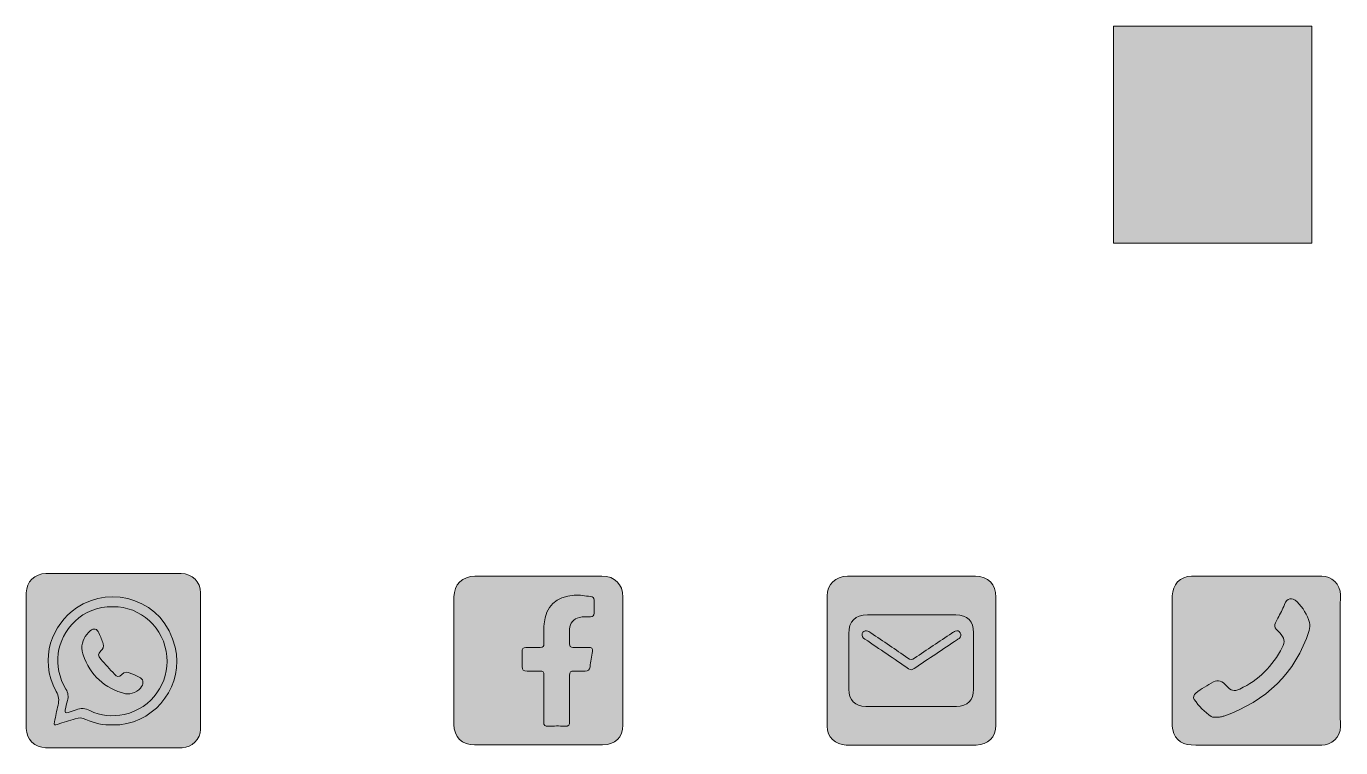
# Model space of a CAD drawing. Header units: inches. Extents: x 51 to 753, y 47 to 433.
import ezdxf

# ---------------------------------------------------------------- set-up
doc = ezdxf.new("R2010")
doc.units = ezdxf.units.IN
doc.header["$MEASUREMENT"] = 0
doc.layers.add('Layer 1', color=7, linetype='Continuous')

# ---------------------------------------------------------------- blocks, each defined once
blk = doc.blocks.new('block 2')
at = {"layer": 'Layer 1', "true_color": 0x4a6d97}
h = blk.add_hatch(color=155, dxfattribs=at)
h.dxf.hatch_style = 2
edge = h.paths.add_edge_path()
edge.add_spline(control_points=[(97.63, 47.37), (85.55, 47.37), (73.47, 47.36), (61.39, 47.37), (55.61, 47.37), (51.09, 51.85), (51.09, 57.69), (51.07, 81.85), (51.07, 106), (51.09, 130.16), (51.09, 135.99), (55.59, 140.47), (61.43, 140.47), (85.59, 140.49), (109.75, 140.49), (133.91, 140.47), (139.73, 140.47), (144.18, 135.97), (144.18, 130.12), (144.2, 105.8), (144.2, 81.48), (144.18, 57.17), (144.18, 51.99), (139.54, 47.39), (134.35, 47.38), (122.11, 47.35), (109.87, 47.37), (97.63, 47.37)], knot_values=[0, 0, 0, 0, 1, 1, 1, 2, 2, 2, 3, 3, 3, 4, 4, 4, 5, 5, 5, 6, 6, 6, 7, 7, 7, 8, 8, 8, 9, 9, 9, 9], degree=3, periodic=1)
h = blk.add_hatch(color=155, dxfattribs=at)
h.dxf.hatch_style = 2
edge = h.paths.add_edge_path()
edge.add_spline(control_points=[(97.29, 122.74), (112.32, 122.85), (124.79, 111.54), (126.22, 96.09), (127.5, 82.29), (118.4, 68.45), (103.4, 65.17), (97.05, 63.78), (90.83, 64.34), (84.98, 67.23), (82.52, 68.46), (80.24, 68.71), (77.72, 67.63), (76.33, 67.03), (74.83, 66.69), (73.4, 66.18), (72.03, 65.7), (71.65, 66.27), (71.91, 67.52), (72.27, 69.21), (72.59, 70.93), (73.1, 72.59), (73.76, 74.76), (73.39, 76.65), (72.26, 78.59), (64.99, 91.04), (66.87, 104.88), (77.14, 115.01), (82.3, 120.1), (89.04, 122.69), (97.29, 122.74)], knot_values=[0, 0, 0, 0, 1, 1, 1, 2, 2, 2, 3, 3, 3, 4, 4, 4, 5, 5, 5, 6, 6, 6, 7, 7, 7, 8, 8, 8, 9, 9, 9, 10, 10, 10, 10], degree=3, periodic=1)
at = {"layer": 'Layer 1', "lineweight": 0}
for points, knots in [([(97.63, 47.37), (85.55, 47.37), (73.47, 47.36), (61.39, 47.37), (55.61, 47.37), (51.09, 51.85), (51.09, 57.69), (51.07, 81.85), (51.07, 106), (51.09, 130.16), (51.09, 135.99), (55.59, 140.47), (61.43, 140.47), (85.59, 140.49), (109.75, 140.49), (133.91, 140.47), (139.73, 140.47), (144.18, 135.97), (144.18, 130.12), (144.2, 105.8), (144.2, 81.48), (144.18, 57.17), (144.18, 51.99), (139.54, 47.39), (134.35, 47.38), (122.11, 47.35), (109.87, 47.37), (97.63, 47.37)], [0, 0, 0, 0, 1, 1, 1, 2, 2, 2, 3, 3, 3, 4, 4, 4, 5, 5, 5, 6, 6, 6, 7, 7, 7, 8, 8, 8, 9, 9, 9, 9]), ([(97.23, 59.56), (92.22, 59.34), (87.42, 60.36), (82.91, 62.5), (81.01, 63.4), (79.23, 63.5), (77.26, 62.83), (74.1, 61.76), (70.89, 60.87), (67.73, 59.83), (66.27, 59.35), (65.52, 59.21), (66.06, 61.23), (66.85, 64.16), (67.27, 67.19), (68.04, 70.13), (68.72, 72.74), (68.37, 75.01), (67.07, 77.41), (57.37, 95.23), (65.15, 113.39), (77.87, 122.08), (96.76, 134.98), (124.7, 126.48), (130.63, 101.05), (135.24, 81.28), (121.34, 61.99), (101.14, 59.58), (99.85, 59.43), (98.53, 59.56), (97.23, 59.56)], [0, 0, 0, 0, 1, 1, 1, 2, 2, 2, 3, 3, 3, 4, 4, 4, 5, 5, 5, 6, 6, 6, 7, 7, 7, 8, 8, 8, 9, 9, 9, 10, 10, 10, 10]), ([(97.29, 122.74), (112.32, 122.85), (124.79, 111.54), (126.22, 96.09), (127.5, 82.29), (118.4, 68.45), (103.4, 65.17), (97.05, 63.78), (90.83, 64.34), (84.98, 67.23), (82.52, 68.46), (80.24, 68.71), (77.72, 67.63), (76.33, 67.03), (74.83, 66.69), (73.4, 66.18), (72.03, 65.7), (71.65, 66.27), (71.91, 67.52), (72.27, 69.21), (72.59, 70.93), (73.1, 72.59), (73.76, 74.76), (73.39, 76.65), (72.26, 78.59), (64.99, 91.04), (66.87, 104.88), (77.14, 115.01), (82.3, 120.1), (89.04, 122.69), (97.29, 122.74)], [0, 0, 0, 0, 1, 1, 1, 2, 2, 2, 3, 3, 3, 4, 4, 4, 5, 5, 5, 6, 6, 6, 7, 7, 7, 8, 8, 8, 9, 9, 9, 10, 10, 10, 10]), ([(80.71, 100.35), (80.82, 104.36), (82.36, 107.45), (85.25, 109.83), (87.17, 111.41), (88.9, 110.99), (89.91, 108.68), (90.76, 106.76), (91.47, 104.78), (92.15, 102.8), (92.66, 101.32), (91.99, 100.17), (90.95, 99.11), (89.2, 97.31), (89.2, 96.55), (90.86, 94.71), (93.28, 92.02), (95.72, 89.35), (98.15, 86.66), (99.38, 85.31), (100.64, 85.02), (102.05, 86.44), (103.51, 87.92), (105.15, 88.08), (107, 87.11), (108.4, 86.37), (109.93, 85.86), (111.34, 85.12), (113.55, 83.96), (113.99, 82.21), (112.72, 80.05), (111.27, 77.57), (106.79, 75.53), (104.03, 76.21), (92.7, 78.99), (85.37, 86.16), (81.41, 96.98), (81.11, 97.79), (81.03, 98.67), (80.85, 99.52), (80.78, 99.87), (80.73, 100.23), (80.71, 100.35)], [0, 0, 0, 0, 1, 1, 1, 2, 2, 2, 3, 3, 3, 4, 4, 4, 5, 5, 5, 6, 6, 6, 7, 7, 7, 8, 8, 8, 9, 9, 9, 10, 10, 10, 11, 11, 11, 12, 12, 12, 13, 13, 13, 14, 14, 14, 14])]:
    blk.add_open_spline(points, degree=3, knots=knots, dxfattribs=at)
blk = doc.blocks.new('block 3')
at = {"layer": 'Layer 1', "true_color": 0x4a6d97}
h = blk.add_hatch(color=155, dxfattribs=at)
h.dxf.hatch_style = 2
edge = h.paths.add_edge_path()
edge.add_spline(control_points=[(324.71, 48.81), (313.36, 48.81), (302, 48.81), (290.65, 48.81), (283.85, 48.81), (279.61, 53.03), (279.61, 59.84), (279.6, 82.56), (279.6, 105.27), (279.61, 127.98), (279.61, 134.56), (284.13, 139.03), (290.77, 139.04), (313.4, 139.05), (336.04, 139.05), (358.67, 139.04), (365.65, 139.03), (369.83, 134.84), (369.83, 127.89), (369.84, 105.1), (369.84, 82.31), (369.83, 59.51), (369.83, 52.93), (365.67, 48.81), (359.02, 48.81), (347.59, 48.81), (336.15, 48.81), (324.71, 48.81)], knot_values=[0, 0, 0, 0, 1, 1, 1, 2, 2, 2, 3, 3, 3, 4, 4, 4, 5, 5, 5, 6, 6, 6, 7, 7, 7, 8, 8, 8, 9, 9, 9, 9], degree=3, periodic=1)
at = {"layer": 'Layer 1', "lineweight": 0}
for points, knots in [([(324.71, 48.81), (313.36, 48.81), (302, 48.81), (290.65, 48.81), (283.85, 48.81), (279.61, 53.03), (279.61, 59.84), (279.6, 82.56), (279.6, 105.27), (279.61, 127.98), (279.61, 134.56), (284.13, 139.03), (290.77, 139.04), (313.4, 139.05), (336.04, 139.05), (358.67, 139.04), (365.65, 139.03), (369.83, 134.84), (369.83, 127.89), (369.84, 105.1), (369.84, 82.31), (369.83, 59.51), (369.83, 52.93), (365.67, 48.81), (359.02, 48.81), (347.59, 48.81), (336.15, 48.81), (324.71, 48.81)], [0, 0, 0, 0, 1, 1, 1, 2, 2, 2, 3, 3, 3, 4, 4, 4, 5, 5, 5, 6, 6, 6, 7, 7, 7, 8, 8, 8, 9, 9, 9, 9]), ([(327.66, 73.56), (327.66, 77.8), (327.6, 82.04), (327.69, 86.27), (327.72, 87.87), (327.14, 88.39), (325.6, 88.33), (323.28, 88.24), (320.96, 88.35), (318.64, 88.29), (316.89, 88.24), (315.95, 88.77), (316.05, 90.75), (316.17, 93.38), (316.15, 96.03), (316.05, 98.67), (316, 100.19), (316.56, 100.89), (318.07, 100.9), (320.63, 100.91), (323.19, 101.01), (325.75, 100.97), (327.2, 100.94), (327.71, 101.49), (327.68, 102.94), (327.62, 106.46), (327.44, 110), (327.75, 113.5), (328.59, 123.03), (334.08, 128.16), (343.87, 128.86), (346.84, 129.07), (349.75, 128.49), (352.69, 128.16), (353.91, 128.02), (354.54, 127.52), (354.5, 126.17), (354.42, 123.85), (354.44, 121.53), (354.49, 119.21), (354.52, 117.86), (353.9, 117.39), (352.61, 117.37), (350.62, 117.33), (348.63, 117.59), (346.65, 117.05), (343.47, 116.19), (341.56, 114.03), (341.43, 110.73), (341.32, 108.1), (341.43, 105.45), (341.36, 102.82), (341.33, 101.47), (341.88, 100.96), (343.2, 100.98), (346, 101.02), (348.8, 100.94), (351.59, 101), (353.15, 101.03), (353.82, 100.44), (353.57, 98.86), (353.13, 96.1), (352.68, 93.34), (352.34, 90.57), (352.13, 88.91), (351.33, 88.22), (349.66, 88.29), (347.66, 88.37), (345.65, 88.21), (343.66, 88.33), (341.86, 88.45), (341.33, 87.76), (341.35, 85.99), (341.42, 77.84), (341.31, 69.68), (341.43, 61.52), (341.46, 59.46), (341, 58.68), (338.81, 58.84), (335.86, 59.04), (332.89, 58.99), (329.93, 58.85), (328.19, 58.77), (327.55, 59.22), (327.61, 61.08), (327.75, 65.24), (327.66, 69.4), (327.66, 73.56)], [0, 0, 0, 0, 1, 1, 1, 2, 2, 2, 3, 3, 3, 4, 4, 4, 5, 5, 5, 6, 6, 6, 7, 7, 7, 8, 8, 8, 9, 9, 9, 10, 10, 10, 11, 11, 11, 12, 12, 12, 13, 13, 13, 14, 14, 14, 15, 15, 15, 16, 16, 16, 17, 17, 17, 18, 18, 18, 19, 19, 19, 20, 20, 20, 21, 21, 21, 22, 22, 22, 23, 23, 23, 24, 24, 24, 25, 25, 25, 26, 26, 26, 27, 27, 27, 28, 28, 28, 29, 29, 29, 29])]:
    blk.add_open_spline(points, degree=3, knots=knots, dxfattribs=at)
blk = doc.blocks.new('block 4')
at = {"layer": 'Layer 1', "true_color": 0x4a6d97}
h = blk.add_hatch(color=155, dxfattribs=at)
h.dxf.hatch_style = 2
edge = h.paths.add_edge_path()
edge.add_spline(control_points=[(524.04, 48.8), (512.44, 48.8), (500.85, 48.79), (489.25, 48.8), (483.44, 48.81), (479.03, 53.06), (479.02, 58.88), (478.98, 82.07), (478.97, 105.27), (479.02, 128.46), (479.03, 134.66), (483.42, 138.98), (489.88, 139), (512.68, 139.07), (535.47, 139.07), (558.26, 139.01), (565.08, 138.99), (569.23, 134.63), (569.23, 127.82), (569.23, 105.03), (569.23, 82.24), (569.23, 59.44), (569.23, 53), (565.04, 48.8), (558.59, 48.8), (547.08, 48.8), (535.56, 48.8), (524.04, 48.8)], knot_values=[0, 0, 0, 0, 1, 1, 1, 2, 2, 2, 3, 3, 3, 4, 4, 4, 5, 5, 5, 6, 6, 6, 7, 7, 7, 8, 8, 8, 9, 9, 9, 9], degree=3, periodic=1)
h = blk.add_hatch(color=155, dxfattribs=at)
h.dxf.hatch_style = 2
edge = h.paths.add_edge_path()
edge.add_spline(control_points=[(500.03, 109.8), (500.99, 109.83), (501.65, 109.19), (502.37, 108.71), (508.98, 104.24), (515.62, 99.81), (522.18, 95.27), (523.5, 94.35), (524.41, 94.31), (525.76, 95.23), (532.34, 99.74), (539, 104.14), (545.63, 108.57), (546.23, 108.97), (546.82, 109.44), (547.48, 109.66), (548.53, 110.02), (549.57, 109.9), (550.19, 108.81), (550.78, 107.78), (550.61, 106.8), (549.76, 105.98), (549.42, 105.65), (549, 105.41), (548.6, 105.15), (540.91, 100), (533.2, 94.86), (525.53, 89.69), (524.53, 89.02), (523.77, 88.68), (522.58, 89.51), (514.83, 94.87), (507.03, 100.14), (499.23, 105.4), (498.12, 106.15), (497.4, 107.01), (497.82, 108.37), (498.13, 109.39), (498.92, 109.9), (500.03, 109.8)], knot_values=[0, 0, 0, 0, 1, 1, 1, 2, 2, 2, 3, 3, 3, 4, 4, 4, 5, 5, 5, 6, 6, 6, 7, 7, 7, 8, 8, 8, 9, 9, 9, 10, 10, 10, 11, 11, 11, 12, 12, 12, 13, 13, 13, 13], degree=3, periodic=1)
at = {"layer": 'Layer 1', "lineweight": 0}
for points, knots in [([(524.04, 48.8), (512.44, 48.8), (500.85, 48.79), (489.25, 48.8), (483.44, 48.81), (479.03, 53.06), (479.02, 58.88), (478.98, 82.07), (478.97, 105.27), (479.02, 128.46), (479.03, 134.66), (483.42, 138.98), (489.88, 139), (512.68, 139.07), (535.47, 139.07), (558.26, 139.01), (565.08, 138.99), (569.23, 134.63), (569.23, 127.82), (569.23, 105.03), (569.23, 82.24), (569.23, 59.44), (569.23, 53), (565.04, 48.8), (558.59, 48.8), (547.08, 48.8), (535.56, 48.8), (524.04, 48.8)], [0, 0, 0, 0, 1, 1, 1, 2, 2, 2, 3, 3, 3, 4, 4, 4, 5, 5, 5, 6, 6, 6, 7, 7, 7, 8, 8, 8, 9, 9, 9, 9]), ([(523.87, 69.44), (515.79, 69.44), (507.72, 69.43), (499.65, 69.44), (494.02, 69.44), (490.59, 72.89), (490.58, 78.57), (490.56, 88.48), (490.57, 98.4), (490.57, 108.31), (490.58, 114.95), (493.88, 118.31), (500.57, 118.33), (512.4, 118.36), (524.22, 118.34), (536.05, 118.34), (539.97, 118.34), (543.89, 118.37), (547.8, 118.33), (554, 118.26), (557.27, 114.98), (557.29, 108.83), (557.3, 98.76), (557.3, 88.69), (557.29, 78.61), (557.28, 72.7), (553.99, 69.44), (548.08, 69.44), (540.01, 69.43), (531.94, 69.44), (523.87, 69.44)], [0, 0, 0, 0, 1, 1, 1, 2, 2, 2, 3, 3, 3, 4, 4, 4, 5, 5, 5, 6, 6, 6, 7, 7, 7, 8, 8, 8, 9, 9, 9, 10, 10, 10, 10]), ([(500.03, 109.8), (500.99, 109.83), (501.65, 109.19), (502.37, 108.71), (508.98, 104.24), (515.62, 99.81), (522.18, 95.27), (523.5, 94.35), (524.41, 94.31), (525.76, 95.23), (532.34, 99.74), (539, 104.14), (545.63, 108.57), (546.23, 108.97), (546.82, 109.44), (547.48, 109.66), (548.53, 110.02), (549.57, 109.9), (550.19, 108.81), (550.78, 107.78), (550.61, 106.8), (549.76, 105.98), (549.42, 105.65), (549, 105.41), (548.6, 105.15), (540.91, 100), (533.2, 94.86), (525.53, 89.69), (524.53, 89.02), (523.77, 88.68), (522.58, 89.51), (514.83, 94.87), (507.03, 100.14), (499.23, 105.4), (498.12, 106.15), (497.4, 107.01), (497.82, 108.37), (498.13, 109.39), (498.92, 109.9), (500.03, 109.8)], [0, 0, 0, 0, 1, 1, 1, 2, 2, 2, 3, 3, 3, 4, 4, 4, 5, 5, 5, 6, 6, 6, 7, 7, 7, 8, 8, 8, 9, 9, 9, 10, 10, 10, 11, 11, 11, 12, 12, 12, 13, 13, 13, 13])]:
    blk.add_open_spline(points, degree=3, knots=knots, dxfattribs=at)
blk = doc.blocks.new('block 5')
at = {"layer": 'Layer 1', "true_color": 0x4a6d97}
h = blk.add_hatch(color=155, dxfattribs=at)
h.dxf.hatch_style = 2
edge = h.paths.add_edge_path()
edge.add_spline(control_points=[(753.24, 93.73), (753.24, 82.05), (753.06, 70.37), (753.31, 58.7), (753.43, 52.74), (748.37, 48.79), (743.3, 48.8), (726.74, 48.81), (710.19, 48.8), (693.63, 48.8), (686.91, 48.8), (680.19, 48.79), (673.48, 48.81), (667.9, 48.82), (663.48, 53.27), (663.48, 58.88), (663.47, 82.08), (663.48, 105.27), (663.48, 128.47), (663.48, 134.53), (667.65, 138.98), (673.78, 139), (696.97, 139.08), (720.17, 139.07), (743.36, 139.01), (748.49, 138.99), (753.47, 134.82), (753.32, 129), (753.03, 117.25), (753.24, 105.48), (753.24, 93.73)], knot_values=[0, 0, 0, 0, 1, 1, 1, 2, 2, 2, 3, 3, 3, 4, 4, 4, 5, 5, 5, 6, 6, 6, 7, 7, 7, 8, 8, 8, 9, 9, 9, 10, 10, 10, 10], degree=3, periodic=1)
at = {"layer": 'Layer 1', "lineweight": 0}
for points, knots in [([(753.24, 93.73), (753.24, 82.05), (753.06, 70.37), (753.31, 58.7), (753.43, 52.74), (748.37, 48.79), (743.3, 48.8), (726.74, 48.81), (710.19, 48.8), (693.63, 48.8), (686.91, 48.8), (680.19, 48.79), (673.48, 48.81), (667.9, 48.82), (663.48, 53.27), (663.48, 58.88), (663.47, 82.08), (663.48, 105.27), (663.48, 128.47), (663.48, 134.53), (667.65, 138.98), (673.78, 139), (696.97, 139.08), (720.17, 139.07), (743.36, 139.01), (748.49, 138.99), (753.47, 134.82), (753.32, 129), (753.03, 117.25), (753.24, 105.48), (753.24, 93.73)], [0, 0, 0, 0, 1, 1, 1, 2, 2, 2, 3, 3, 3, 4, 4, 4, 5, 5, 5, 6, 6, 6, 7, 7, 7, 8, 8, 8, 9, 9, 9, 10, 10, 10, 10]), ([(687.21, 63.65), (686.14, 63.65), (685.14, 63.47), (684.29, 64.03), (680.63, 66.41), (677.7, 69.57), (675.23, 73.12), (674.44, 74.26), (674.88, 75.6), (676.04, 76.53), (678.97, 78.89), (682.23, 80.77), (685.51, 82.56), (688.02, 83.92), (690.31, 83), (692.43, 80.45), (694.67, 77.75), (696.44, 77.32), (699.53, 78.73), (709.76, 83.41), (717.02, 91.15), (722.24, 100.93), (723.86, 103.97), (723.37, 106.26), (720.86, 108.71), (717.66, 111.84), (717.57, 112.6), (719.84, 116.55), (721.2, 118.9), (722.38, 121.32), (723.39, 123.85), (724.86, 127.56), (727.32, 128.06), (730.19, 125.26), (733.33, 122.19), (735.54, 118.5), (736.75, 114.27), (737.15, 112.89), (737.06, 111.46), (736.6, 110.03), (729.22, 87.03), (713.55, 72.28), (691.1, 64.28), (690.5, 64.07), (689.87, 63.92), (689.24, 63.82), (688.54, 63.71), (687.81, 63.69), (687.21, 63.65)], [0, 0, 0, 0, 1, 1, 1, 2, 2, 2, 3, 3, 3, 4, 4, 4, 5, 5, 5, 6, 6, 6, 7, 7, 7, 8, 8, 8, 9, 9, 9, 10, 10, 10, 11, 11, 11, 12, 12, 12, 13, 13, 13, 14, 14, 14, 15, 15, 15, 16, 16, 16, 16])]:
    blk.add_open_spline(points, degree=3, knots=knots, dxfattribs=at)

msp = doc.modelspace()

# ---------------------------------------------------------------- hatches: boundary and pattern name
at = {"layer": 'Layer 1', "true_color": 0x4a6d97}
h = msp.add_hatch(color=155, dxfattribs=at)
h.dxf.hatch_style = 2
h.paths.add_polyline_path([(738, 317), (632, 317), (632, 433), (738, 433)])

# ---------------------------------------------------------------- linework, layer by layer
at = {"layer": 'Layer 1', "lineweight": 0}
msp.add_lwpolyline([(738, 317), (632, 317), (632, 433), (738, 433), (738, 317)], dxfattribs=at)

# ---------------------------------------------------------------- block references
at = {"layer": 'Layer 1'}
for name in ['block 2', 'block 3', 'block 4', 'block 5']:
    msp.add_blockref(name, (0, 0), dxfattribs=at)

doc.saveas('drawing.dxf')
